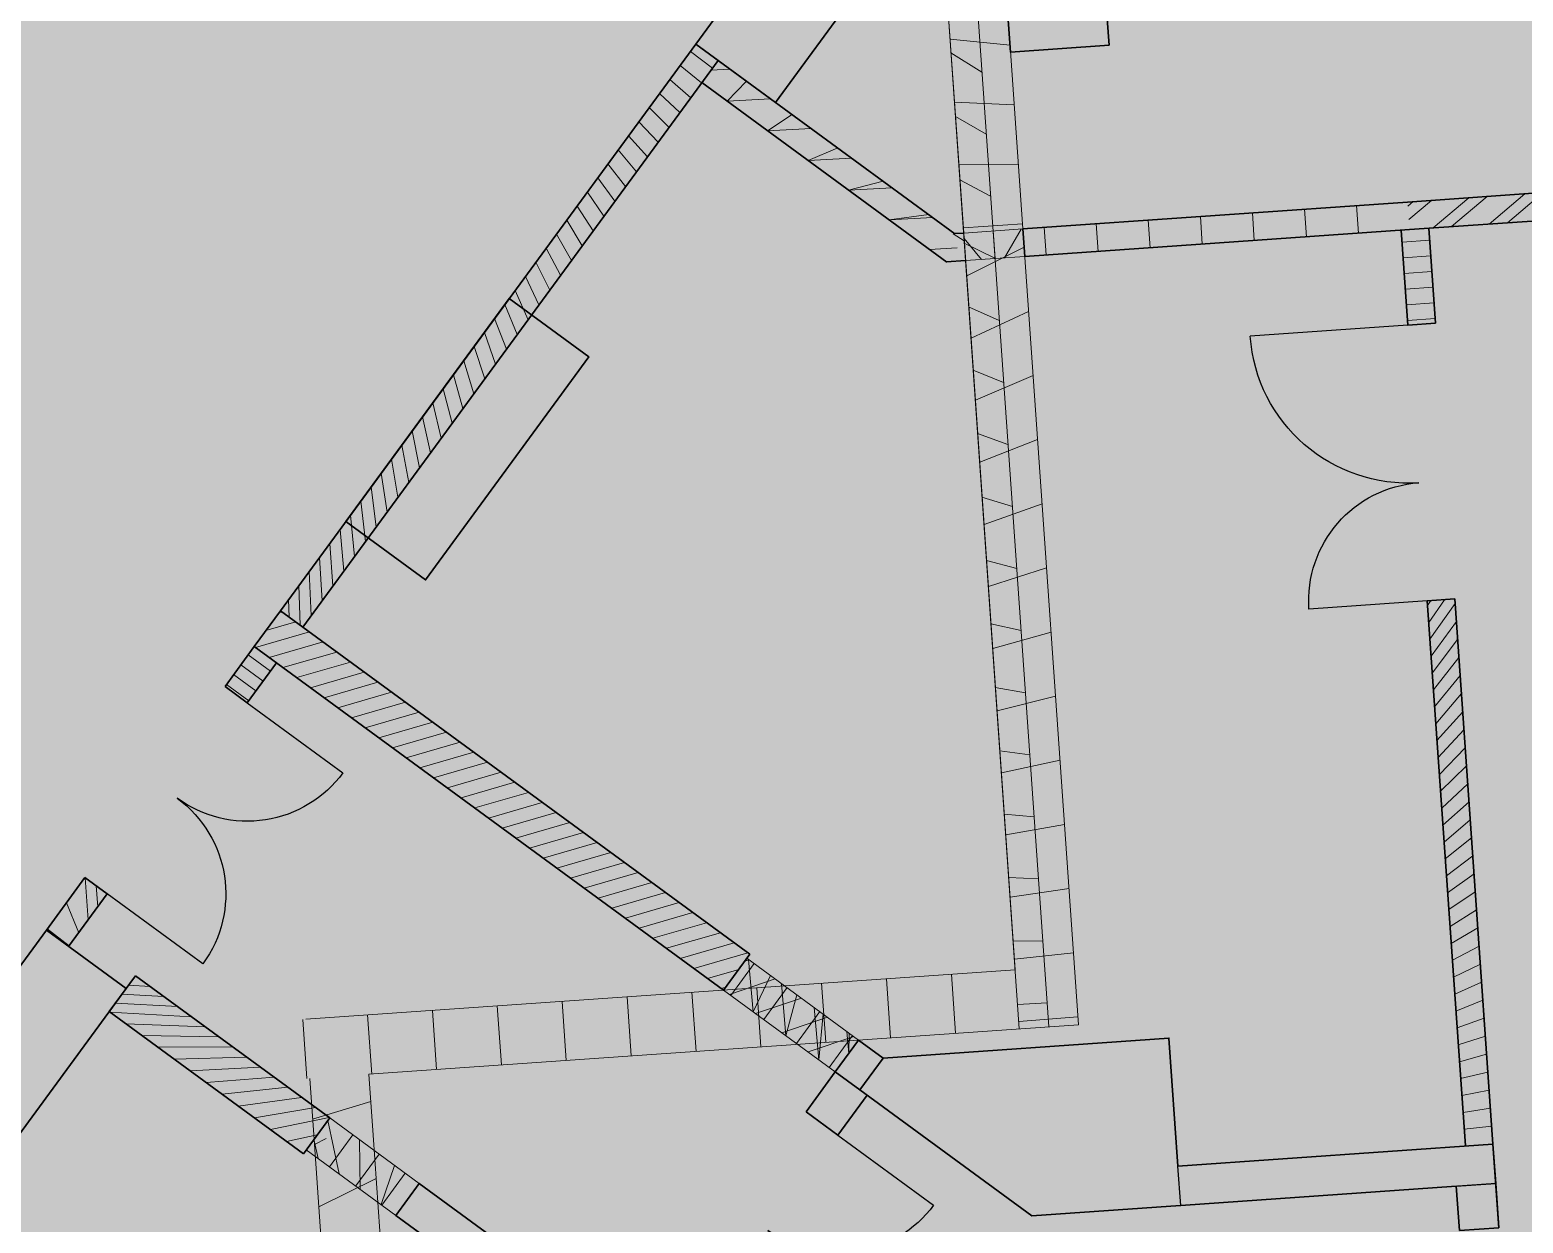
# Model space of a CAD drawing. Header units: millimetres. Extents: x 833941507 to 1669051331, y 817666127 to 1636299673.
# Drawn here: x 834537915 to 834545473, y 818029674 to 818035718 of the extents above; entities that cross this region are included whole.
import ezdxf

# ---------------------------------------------------------------- set-up
doc = ezdxf.new("R2010")
doc.units = ezdxf.units.MM
doc.header["$LTSCALE"] = 3
for name, color, linetype, lineweight in [('Hatch (LTC&CB)', 252, 'Continuous', 35), ('UAJ-22INWA', 6, 'Continuous', 35), ('UAJ-22INWA-a', 1, 'Continuous', 13), ('UAJ-22INWA-h', 251, 'Continuous', 9), ('UAJ-23FLOR-a', 1, 'Continuous', 13), ('UAJ-23FLOR-h', 251, 'Continuous', 9), ('UAJ-28STRU', 6, 'Continuous', 35), ('UAJ-32INFR', 7, 'Continuous', 25)]:
    doc.layers.add(name, color=color, linetype=linetype, lineweight=lineweight)
doc.layers.add('UAJ-22INWA-$', color=32, linetype='Continuous', plot=False)

# ---------------------------------------------------------------- blocks, each defined once
blk = doc.blocks.new('*U366')
at = {"layer": 'UAJ-23FLOR-h'}
h = blk.add_hatch(dxfattribs=at)
h.set_pattern_fill('ANSI31', color=256, scale=100, angle=315)
h.set_pattern_definition([(0, (99.99999705685303, 9688.906244080637), (8.526512829121202e-14, 317.4999999999999), [])])
h.paths.add_polyline_path([(-4.542025351383927e-07, 3310.125293162318), (-4.62386992694519e-07, 7378.780951844998), (299.9999976302645, 7378.780951666184), (299.999998115286, 3310.125293341132)])
for p, q in [((-3.247847020607095e-07, 3638.854353563668), (-6.113986046262963e-07, 7378.780951613393)), ((299.99999770477, 7378.784272206392), (299.9999980978162, 3338.854138968507))]:
    blk.add_line(p, q, dxfattribs=at)
blk = doc.blocks.new('*U367')
at = {"layer": 'UAJ-23FLOR-h'}
h = blk.add_hatch(dxfattribs=at)
h.set_pattern_fill('ANSI31', color=256, scale=100, angle=315)
h.set_pattern_definition([(0, (99.9999958292604, 19986.69800676009), (8.526512829121202e-14, 317.4999999999999), [])])
h.paths.add_polyline_path([(-1.292030390231957e-06, 10338.33363281799), (-8.521517713688809e-07, 10648.36437486878), (299.9999972404996, 10648.36437468996), (299.9999972774582, 10338.3336329968)])
for p, q in [((-1.14301877765816e-06, 10338.33362227829), (-1.001163383300658e-06, 10648.36437463717)), ((299.9999973150054, 10648.3643746693), (299.999997262557, 10338.33363305468))]:
    blk.add_line(p, q, dxfattribs=at)
blk = doc.blocks.new('*U368')
at = {"layer": 'UAJ-23FLOR-h'}
h = blk.add_hatch(dxfattribs=at)
h.set_pattern_fill('ANSI31', color=256, scale=100, angle=315)
h.set_pattern_definition([(0, (99.99999896402167, -6309.583380816622), (8.526512829121202e-14, 317.4999999999999), [])])
h.paths.add_polyline_path([(4.78258755265415e-07, -4511.927005659079), (5.123203550283506e-07, -797.6563742308618), (299.9999986049718, -797.6563744096758), (299.9999990477473, -4511.927005480266)])
for p, q in [((6.272703672076689e-07, -4511.92700560324), (3.701870052228621e-07, -913.0544638873489)), ((299.99999871652, -1211.968089678637), (299.999999059665, -4811.889746337382))]:
    blk.add_line(p, q, dxfattribs=at)
blk = doc.blocks.new('*U375')
at = {"layer": 'UAJ-23FLOR-h'}
h = blk.add_hatch(dxfattribs=at)
h.set_pattern_fill('ANSI31', color=256, scale=100, angle=315)
h.set_pattern_definition([(0, (99.99999658026104, 13686.84722342845), (8.526512829121202e-14, 317.4999999999999), [])])
h.paths.add_polyline_path([(-5.243404928023665e-07, 3898.483141416098), (-8.688410275681235e-07, 10788.36408293903), (299.9999972238104, 10788.36408276021), (299.9999980451481, 3898.483141594912)])
for p, q in [((-3.753288802285693e-07, 3898.4831308764), (-1.017852639499901e-06, 10788.36408270742)), ((299.9999972983162, 10788.36408273955), (299.999998030247, 3898.483141652783))]:
    blk.add_line(p, q, dxfattribs=at)
blk = doc.blocks.new('*U376')
at = {"layer": 'UAJ-23FLOR-h'}
h = blk.add_hatch(dxfattribs=at)
h.set_pattern_fill('ANSI31', color=256, scale=100, angle=315)
h.set_pattern_definition([(0, (99.99999718761279, 8592.013873447366), (8.526512829121202e-14, 317.4999999999999), [])])
h.paths.add_polyline_path([(-4.9339007546223e-07, 3638.854080207224), (-2.92439693794222e-07, 5953.159794166821), (299.9999978002118, 5953.159793988007), (299.9999980760984, 3638.854080386038)])
at = {"layer": 'UAJ-22INWA-h'}
blk.add_lwpolyline([(-4.9339007546223e-07, 3638.854080207224), (299.9999980760984, 3638.85408029067)], dxfattribs=at)
at = {"layer": 'UAJ-23FLOR-h'}
for p, q in [((-3.443784797321298e-07, 3638.854352257865), (-4.414513057259992e-07, 5953.159793935216)), ((299.9999978810164, 5882.708981904771), (299.9999980611973, 3638.854080443908))]:
    blk.add_line(p, q, dxfattribs=at)
blk = doc.blocks.new('*U481')
at = {"layer": 'UAJ-22INWA-h'}
h = blk.add_hatch(dxfattribs=at)
h.set_pattern_fill('ANSI31', color=256, scale=20)
h.set_pattern_definition([(45, (-60.00000001666456, -14860.20553577072), (-44.90128060534576, 44.90128060534577), [])])
h.paths.add_polyline_path([(9.785671011286468e-07, -8708.817903651507), (1.031325552958151e-06, -5151.38763109717), (139.9999991239772, -5151.387631371352), (139.9999995480559, -8708.81790356806)])
at = {"layer": 'UAJ-22INWA'}
for p, q in [((1.127578713075681e-06, -8708.817903675872), (8.8231394102678e-07, -5151.387631335589)), ((139.999999198483, -5151.387631346362), (139.9999995331547, -8708.81790365321))]:
    blk.add_line(p, q, dxfattribs=at)
for points in [[(4.488394949930807e-06, -5151.387631359126), (140.0000030578837, -5151.387631371047)], [(9.785671011286468e-07, -8708.817903651507), (139.9999995480559, -8708.817903663428)]]:
    blk.add_lwpolyline(points, dxfattribs=at)
blk = doc.blocks.new('*U499')
at = {"layer": 'UAJ-22INWA-h'}
h = blk.add_hatch(dxfattribs=at)
h.set_pattern_fill('ANSI31', color=256, scale=20)
h.set_pattern_definition([(45, (-60.00000227190256, 4058.099983021606), (-44.90128060534576, 44.90128060534577), [])])
h.paths.add_polyline_path([(-3.323535509025533e-07, 2287.981777079853), (8.700845910425414e-08, 2770.118206963799), (139.9999981796598, 2770.118206689618), (139.999998237135, 2287.9817771633)])
at = {"layer": 'UAJ-22INWA'}
for p, q in [((-1.833419389711821e-07, 2287.981777318272), (-6.200315282711698e-08, 2770.11820672538)), ((139.9999982541656, 2770.118206741636), (139.9999982222338, 2287.98177722117))]:
    blk.add_line(p, q, dxfattribs=at)
blk.add_lwpolyline([(-3.323535509025533e-07, 2287.981777079853), (139.999998237135, 2287.981777067932)], dxfattribs=at)
blk = doc.blocks.new('*U491')
at = {"layer": 'UAJ-22INWA-h'}
h = blk.add_hatch(dxfattribs=at)
h.set_pattern_fill('ANSI31', color=256, scale=20)
h.set_pattern_definition([(45, (-60.00000272258609, 7838.707474386668), (-44.90128060534576, 44.90128060534577), [])])
h.paths.add_polyline_path([(-4.215063142964937e-07, 3035.849309669401), (-2.745223071087821e-07, 5802.858165739313), (139.9999978181291, 5802.858165465133), (139.9999981479822, 3035.849309752848)])
at = {"layer": 'UAJ-22INWA'}
for p, q in [((-2.724947023651225e-07, 3035.84930990782), (-4.235339190401532e-07, 5802.858165500895)), ((139.9999978926348, 5802.858166078165), (139.999998133081, 3035.849309810718))]:
    blk.add_line(p, q, dxfattribs=at)
blk.add_lwpolyline([(3.182547089863874e-06, 5802.858165477358), (140.0000017520356, 5802.858165465436)], dxfattribs=at)
blk = doc.blocks.new('*U536')
at = {"layer": 'UAJ-22INWA-h'}
h = blk.add_hatch(dxfattribs=at)
h.set_pattern_fill('CAS_ISOLATIE', color=256, scale=150)
h.set_pattern_definition([(59.99999999999999, (191.3087634900066, 0), (-129.9038105676658, 75.00000000000001), []), (120, (191.3087634900066, 0), (-129.9038105676658, -74.99999999999997), [])])
h.paths.add_polyline_path([(0, 0), (701.0807849066443, 0), (701.0807849066443, 200.0059782936383), (0, 200.0059782936383)])
at = {"layer": 'UAJ-22INWA-a'}
blk.add_lwpolyline([(0, 0), (701.0807849066443, 0), (701.0807849066443, 200.0059782936383), (0, 200.0059782936383)], close=True, dxfattribs=at)
blk = doc.blocks.new('*U539')
at = {"layer": 'UAJ-22INWA-h'}
h = blk.add_hatch(dxfattribs=at)
h.set_pattern_fill('CAS_ISOLATIE', color=256, scale=150, angle=40.22019045219705)
h.set_pattern_definition([(100.220190452197, (146.0773510207542, 123.5331959711017), (-147.6199715991282, -26.61473248170221), []), (160.220190452197, (146.0773510207542, 123.5331959711017), (-50.76095135548316, -141.1500117516335), [])])
h.paths.add_polyline_path([(0, 0), (229.0705265971128, 193.7180134742732), (138.6577930646362, 300.6305927947263), (-90.4127335324766, 106.9125793204532)])
at = {"layer": 'UAJ-22INWA-a'}
blk.add_lwpolyline([(0, 0), (229.0705265971128, 193.7180134742732), (138.6577930646362, 300.6305927947263), (-90.4127335324766, 106.9125793204532)], close=True, dxfattribs=at)
blk = doc.blocks.new('*U616')
at = {"layer": 'UAJ-22INWA-h'}
h = blk.add_hatch(dxfattribs=at)
h.set_pattern_fill('ANSI31', color=256, scale=20)
h.set_pattern_definition([(45, (-59.99999926356648, -6177.65179402891), (-44.90128060534576, 44.90128060534577), [])])
h.paths.add_polyline_path([(2.686894617909275e-07, -2753.932327709862), (7.061621829507203e-07, -2423.719465297006), (140.0000005869529, -2423.719465571187), (140.0000006263173, -2753.932327626415)])
at = {"layer": 'UAJ-22INWA'}
for p, q in [((4.177010737222986e-07, -2753.932327471443), (5.571505770510652e-07, -2423.719566730827)), ((140.0000006614587, -2423.719465579392), (140.0000006114162, -2753.932327630806))]:
    blk.add_line(p, q, dxfattribs=at)
blk.add_lwpolyline([(2.686894617909275e-07, -2753.932327709862), (140.0000006263173, -2753.932327721783)], dxfattribs=at)
blk = doc.blocks.new('*U617')
at = {"layer": 'UAJ-22INWA-h'}
h = blk.add_hatch(dxfattribs=at)
h.set_pattern_fill('ANSI31', color=256, scale=20)
h.set_pattern_definition([(45, (24.9999989823944, -6463.705122550969), (-44.90128060534576, 44.90128060534577), [])])
h.paths.add_polyline_path([(4.415481100750185e-07, -4203.975550450923), (5.674037595326809e-07, -1259.729571128667), (224.9999986600551, -1259.729571352184), (224.9999990110366, -4203.975550316812)])
at = {"layer": 'UAJ-22INWA'}
for p, q in [((5.905597220063896e-07, -4203.975550212504), (4.183921536330257e-07, -1259.729672562489)), ((224.9999987345609, -1259.72957136039), (224.9999989961355, -4203.975550321203))]:
    blk.add_line(p, q, dxfattribs=at)
for points in [[(4.024473156505337e-06, -1259.729571390624), (225.0000025939617, -1259.729571351881)], [(4.415481100750185e-07, -4203.975550450923), (224.9999990110366, -4203.975550412179)]]:
    blk.add_lwpolyline(points, dxfattribs=at)
blk = doc.blocks.new('*U611')
at = {"layer": 'UAJ-22INWA-h'}
h = blk.add_hatch(dxfattribs=at)
h.set_pattern_fill('ANSI31', color=256, scale=20)
h.set_pattern_definition([(45, (24.99999875285167, -4538.161377898065), (-44.90128060534576, 44.90128060534577), [])])
h.paths.add_polyline_path([(2.239263494629995e-07, -2378.432190775294), (5.554827851028676e-07, -1159.729186151392), (224.9999986481342, -1159.729186374909), (224.9999987934149, -2378.432190641183)])
at = {"layer": 'UAJ-22INWA'}
for p, q in [((3.729379613943706e-07, -2378.432190536876), (4.064711792032125e-07, -1159.729287585213)), ((224.9999987226399, -1159.729186383114), (224.9999987785137, -2378.432190645574))]:
    blk.add_line(p, q, dxfattribs=at)
for points in [[(4.012552182075524e-06, -1159.729186413348), (225.0000025820407, -1159.729186374605)], [(2.239263494629995e-07, -2378.432190775294), (224.9999987934149, -2378.432190736551)]]:
    blk.add_lwpolyline(points, dxfattribs=at)
blk = doc.blocks.new('*U620')
at = {"layer": 'UAJ-22INWA-h'}
h = blk.add_hatch(dxfattribs=at)
h.set_pattern_fill('ANSI32', color=256, scale=20)
h.set_pattern_definition([(45, (-60.00000200190789, 1793.220482963721), (-134.7038418160373, 134.7038418160373), []), (45, (29.80259799809212, 1793.220482963721), (-134.7038418160373, 134.7038418160373), [])])
h.paths.add_polyline_path([(-1.126414304053469e-07, 444.9027598862092), (1.372910105601477e-07, 2348.317724099558), (139.9999982299424, 2348.317723825377), (139.9999984568471, 444.9027599696557)])
at = {"layer": 'UAJ-22INWA'}
for p, q in [((3.637018196579003e-08, 444.9027527465818), (-1.172060137122345e-08, 2348.317723861139)), ((139.9999983169651, 2208.317725556985), (139.9999984419459, 444.9027600275255))]:
    blk.add_line(p, q, dxfattribs=at)
blk.add_lwpolyline([(3.594360407532804e-06, 2348.317723906394), (140.0000021638489, 2348.317723894473)], dxfattribs=at)
blk = doc.blocks.new('*U627')
at = {"layer": 'UAJ-22INWA-h'}
h = blk.add_hatch(dxfattribs=at)
h.set_pattern_fill('ANSI32', color=256, scale=20)
h.set_pattern_definition([(45, (-60.00000170035162, -736.4170151855596), (-134.7038418160373, 134.7038418160373), []), (45, (29.80259829964839, -736.4170151855596), (-134.7038418160373, 134.7038418160373), [])])
h.paths.add_polyline_path([(4.102435013919603e-08, -844.1391900236683), (2.851814997484325e-07, 1107.722175860155), (139.9999983778329, 1107.722175585974), (139.9999986105129, -844.1391899402217)])
at = {"layer": 'UAJ-22INWA'}
for p, q in [((1.900361137964325e-07, -844.1417353228652), (1.361698865863128e-07, 1107.722196270271)), ((139.9999984523386, 1107.722175577768), (139.999998595612, -844.1418363776107))]:
    blk.add_line(p, q, dxfattribs=at)
blk.add_lwpolyline([(4.102435013919603e-08, -844.1391900236683), (139.9999986105129, -844.1391900355895)], dxfattribs=at)
blk = doc.blocks.new('*U637')
at = {"layer": 'UAJ-22INWA-h'}
h = blk.add_hatch(dxfattribs=at)
h.set_pattern_fill('ANSI32', color=256, scale=20)
h.set_pattern_definition([(45, (-60.00000160840082, -1507.756564391299), (-134.7038418160373, 134.7038418160373), []), (45, (29.80259839159919, -1507.756564391299), (-134.7038418160373, 134.7038418160373), [])])
h.paths.add_polyline_path([(6.22902120994695e-08, -1022.530294213662), (3.558664332103945e-07, 514.7737308444098), (139.9999984485178, 514.7737305702285), (139.9999986317787, -1022.530294130216)])
at = {"layer": 'UAJ-22INWA'}
for p, q in [((2.113018240308406e-07, -1022.530293975244), (2.068548213816532e-07, 514.773728884148)), ((139.9999985276563, 462.9578722184497), (139.9999986168776, -1022.530293886028))]:
    blk.add_line(p, q, dxfattribs=at)
blk = doc.blocks.new('*U646')
at = {"layer": 'UAJ-22INWA-h'}
h = blk.add_hatch(dxfattribs=at)
h.set_pattern_fill('ANSI32', color=256, scale=20)
h.set_pattern_definition([(45, (-60.00000149380978, -2469.015766711767), (-134.7038418160373, 134.7038418160373), []), (45, (29.80259850619024, -2469.015766711767), (-134.7038418160373, 134.7038418160373), [])])
h.paths.add_polyline_path([(3.364408485140302e-08, -782.2291526049133), (4.991036064438958e-07, -686.7866130848079), (139.999998591755, -686.7866133589891), (139.9999986031326, -782.2291525214667)])
at = {"layer": 'UAJ-22INWA'}
for p, q in [((1.827258758218059e-07, -783.4065612632838), (3.500919932817761e-07, -686.7865926746917)), ((139.9999986662608, -686.7866133671946), (139.9999985837383, -731.9743850337546))]:
    blk.add_line(p, q, dxfattribs=at)
blk = doc.blocks.new('*U697')
at = {"layer": 'UAJ-23FLOR-h'}
h = blk.add_hatch(dxfattribs=at)
h.set_pattern_fill('ANSI31', color=256, scale=100, angle=315)
h.set_pattern_definition([(0, (-50.00000616055007, 35514.59161600265), (8.526512829121202e-14, 317.4999999999999), [])])
h.paths.add_polyline_path([(-1.887817205670217e-06, 15336.15401343189), (-2.107434625031601e-06, 21178.43760359363), (149.9999958464759, 21178.43760331863), (149.9999965429306, 15336.15401351452)])
at = {"layer": 'UAJ-22INWA-h'}
blk.add_lwpolyline([(-1.887817205670217e-06, 15336.15401343189), (149.9999965429306, 15336.15401341915)], dxfattribs=at)
at = {"layer": 'UAJ-23FLOR-h'}
for p, q in [((-1.735527714731916e-06, 15281.16032953607), (-2.256446236962972e-06, 21178.43760335521)), ((149.9999959209816, 21178.43782008601), (149.9999965378503, 15226.30987794454))]:
    blk.add_line(p, q, dxfattribs=at)
blk = doc.blocks.new('D1400')
at = {"layer": 'UAJ-32INFR'}
for p, q in [((0, 0), (-1.192092895507812e-07, 800.0000001192093)), ((1400, -1.192092895507812e-07), (1400.000000238419, 600))]:
    blk.add_line(p, q, dxfattribs=at)
for centre, radius, start, end in [((0, 0), 799.9999999865566, 0, 90), ((1400, -1.192092895507812e-07), 600.0000000348288, 90, 180)]:
    blk.add_arc(centre, radius, start, end, dxfattribs=at)
blk = doc.blocks.new('D1200')
at = {"layer": 'UAJ-32INFR'}
for p, q in [((-1.192092895507812e-07, 600.0000002384186), (0, 1.192092895507812e-07)), ((1199.999999761581, 0), (1199.999999880791, 600))]:
    blk.add_line(p, q, dxfattribs=at)
for centre, radius, start, end in [((0, 0), 600, 0, 90), ((1199.999999880791, -2.384185791015625e-07), 599.9999999999999, 89.99999316981084, 180)]:
    blk.add_arc(centre, radius, start, end, dxfattribs=at)
blk = doc.blocks.new('*U900')
at = {"layer": 'UAJ-22INWA-h'}
h = blk.add_hatch(dxfattribs=at)
h.set_pattern_fill('ANSI31', color=256, scale=20)
h.set_pattern_definition([(45, (-59.99999890829221, -9157.907878783459), (-44.90128060534576, 44.90128060534577), [])])
h.paths.add_polyline_path([(4.415481100750185e-07, -4203.975550450923), (8.885778015610413e-07, -3953.932327310492), (140.0000007693685, -3953.932327584673), (140.000000799176, -4203.975550367476)])
at = {"layer": 'UAJ-22INWA'}
for p, q in [((5.905597220063896e-07, -4203.975550212504), (7.395661956613862e-07, -3953.932428744313)), ((140.0000008438743, -3953.932327592879), (140.0000007842748, -4203.975550371867))]:
    blk.add_line(p, q, dxfattribs=at)
blk.add_lwpolyline([(4.345647198533698e-06, -3953.932327572448), (140.0000047032751, -3953.932327584369)], dxfattribs=at)
blk = doc.blocks.new('GBP-LTC-LB01')
at = {"layer": 'UAJ-23FLOR-h'}
h = blk.add_hatch(dxfattribs=at)
h.set_pattern_fill('EARTH,_O', color=256, scale=180, angle=45.00000010501341)
h.set_pattern_definition([(48.99890852053534, (834576001.761157, 818046085.3420337), (-112.7268618952272, 1612.510668059984), [1143, -1143]), (48.99890852053534, (834575678.2791204, 818046366.5514973), (-112.7268618952272, 1612.510668059984), [1143, -1143]), (48.99890852053534, (834575354.7970834, 818046647.760961), (-112.7268618952272, 1612.510668059984), [1143, -1143]), (138.9989085205353, (834575340.7062259, 818046849.3247945), (-1612.510668059984, -112.7268618952272), [1143, -1143]), (138.9989085205353, (834575621.9156895, 818047172.8068315), (-1612.510668059984, -112.7268618952272), [1143, -1143]), (138.9989085205353, (834575903.1251531, 818047496.2888683), (-1612.510668059984, -112.7268618952272), [1143, -1143])])
h.paths.add_polyline_path([(834572173.0526648, 818200349.1682475), (834310583.7401848, 818182062.0839702), (834331502.2393942, 817882831.6918911), (834364939.6873164, 817885169.2259957), (834473095.7001734, 818011283.5998719), (834480533.7001572, 818020120.3998857), (834485095.050147, 818025709.5498941), (834491375.7001324, 818033618.9999057), (834497063.4001188, 818041012.999916), (834493145.8001142, 818043678.6999089), (834512788.5000582, 818074029.2499447), (834518712.4500408, 818083675.2499557), (834526231.3000174, 818096325.0999695), (834534646.0499907, 818111073.0499848), (834545955.9999523, 818131981.3000056), (834557204.5999117, 818154198.8000262), (834564039.9998856, 818168496.8000388), (834570941.1648417, 818183576.4266495), (834578367.7999997, 818200696.3)])
h.paths.add_polyline_path([(834382131.3063979, 817956469.9755309), (834418268.7298656, 817958996.0684958), (834422062.4129677, 817963855.9029621), (834428403.0430198, 817964299.3786768), (834467239.2037573, 818010695.5815835), (834466445.2064853, 818021738.794587), (834476097.7213831, 818035709.0329579), (834485267.1005058, 818048983.1978921), (834487014.8928652, 818051460.4309663), (834497268.3342452, 818067303.4232484), (834492893.3757939, 818129890.0851053), (834448056.5937514, 818126755.6608665), (834416896.5816393, 818105052.1136897), (834382061.3702741, 818080788.9948437), (834386167.4497714, 818022059.1642565), (834377588.3843737, 818021459.4669156)], flags=16)
edge = h.paths.add_edge_path(flags=16)
edge.add_line((834540292.2872467, 818142076.0699883), (834533466.3205868, 818141614.1342163))
edge.add_line((834533466.3205867, 818141614.1342163), (834523258.01233, 818143862.7104174))
edge.add_line((834523258.01233, 818143862.7104174), (834525896.867722, 818155838.9349334))
edge.add_arc((834558382.4304729, 818267025.4493066), 115835.0239163238, 237.2183980957774, 253.7131265722631, ccw=False)
edge.add_line((834495664.9154892, 818169638.2526121), (834498267.5884769, 818132356.9750829))
edge.add_line((834498267.5884771, 818132356.9750829), (834496346.4194225, 818130135.0090942))
edge.add_line((834496346.4194226, 818130135.0090942), (834492879.879452, 818129892.6713651))
edge.add_line((834492879.8794518, 818129892.6713651), (834494229.5832878, 818110587.6218635))
edge.add_line((834494229.5832882, 818110587.6218635), (834496326.133695, 818110708.3844534))
edge.add_line((834496326.1336946, 818110708.3844534), (834498420.2073777, 818080753.5549031))
edge.add_line((834498420.2073779, 818080753.5549031), (834498046.1188868, 818080727.4032354))
edge.add_line((834498046.118887, 818080727.4032354), (834498254.5151165, 818077746.3837949))
edge.add_line((834498254.5151162, 818077746.3837949), (834503061.0860548, 818078082.4001414))
edge.add_line((834503061.0860548, 818078082.4001414), (834504979.5219883, 818081212.101532))
edge.add_line((834504979.5219884, 818081212.101532), (834509429.0185915, 818088470.9260026))
edge.add_line((834509429.0185914, 818088470.9260026), (834515217.1570119, 818097913.5886871))
edge.add_line((834515217.157012, 818097913.5886871), (834526067.4346461, 818116415.5426326))
edge.add_line((834526067.4346461, 818116415.5426326), (834532489.1994565, 818127888.6839589))
edge.add_line((834532489.1994562, 818127888.6839589), (834534830.89787, 818132146.3035389))
edge.add_line((834534830.8978701, 818132146.3035389), (834540292.2872465, 818142076.0699883))
h = blk.add_hatch(dxfattribs=at)
h.set_pattern_fill('EARTH,_O', color=256, scale=180, angle=45.00000010501341)
h.set_pattern_definition([(45.00000010501341, (-1082349.699177861, 54794.90315568447), (-2.96267069188616e-06, 1616.446101792448), [1143, -1143]), (45.00000010501341, (-1082652.782822503, 55097.98679921505), (-2.96267069188616e-06, 1616.446101792448), [1143, -1143]), (45.00000010501341, (-1082955.866467144, 55401.07044274564), (-2.96267069188616e-06, 1616.446101792448), [1143, -1143]), (135.0000001050134, (-1082955.866467515, 55603.12620546969), (-1616.446101792448, -2.96267069188616e-06), [1143, -1143]), (135.0000001050134, (-1082652.782823984, 55906.20985011128), (-1616.446101792448, -2.96267069188616e-06), [1143, -1143]), (135.0000001050134, (-1082349.699180454, 56209.29349475286), (-1616.446101792448, -2.96267069188616e-06), [1143, -1143])])
h.paths.add_polyline_path([(834669469.2548146, 818015499.1701102), (834651080.8176275, 818014213.7929552), (834651091.333055, 818014066.030459), (834669479.7621983, 818015351.5226754)], flags=16)
edge = h.paths.add_edge_path()
edge.add_arc((834611763.613195, 818123015.0723449), 22001.28373588376, 94.00071865262937, 118.6886834190998)
edge.add_line((834601201.8916234, 818142315.5004095), (834593918.3367147, 818141228.3801512))
edge.add_arc((834611768.400262, 818123014.0298539), 25502.69251264854, 93.99715914630349, 134.4212748451599, ccw=False)
edge.add_line((834609990.6837641, 818148454.6872638), (834618164.3568528, 818149025.8389109))
edge.add_line((834618164.3568528, 818149025.8389109), (834618408.292444, 818145534.9100552))
edge.add_line((834618408.292444, 818145534.9100552), (834616365.4114578, 818145392.1596863))
edge.add_line((834616365.4114578, 818145392.1596863), (834616609.385029, 818141900.6873076))
edge.add_line((834616609.385029, 818141900.6873076), (834611621.5474902, 818141552.1522465))
edge.add_line((834611621.5474902, 818141552.1522465), (834611377.6128702, 818145043.0672039))
edge.add_line((834611377.6128702, 818145043.0672039), (834610228.6059371, 818144962.7428077))
h.paths.add_polyline_path([(834673232.9366938, 818197365.8783082), (834607546.4897544, 818192773.8917836), (834599172.4998745, 818174435.3001034), (834588349.0999149, 818152374.5000834), (834578621.5499489, 818133890.6500655), (834568418.2999822, 818115665.3000468), (834556456.700019, 818095618.300025), (834546606.4000474, 818080041.600007), (834532219.3000866, 818058623.7499806), (834523692.1501086, 818046595.7499651), (834515683.5001286, 818035708.4999502), (834508244.2001468, 818025929.8999366), (834500656.3001646, 818016266.0999228), (834489786.8001888, 818002934.0999027), (834483448.3002025, 817995421.2998908), (834478637.6002128, 817989841.6998823), (834458453.7502539, 817967379.2998452), (834441506.4997879, 817949096.357832), (834383075.7479855, 817886437.0757562), (834482026.687943, 817893354.5055006), (834551919.0356153, 817920008.6018127), (834634905.1297382, 817930637.1330649), (834634022.9972101, 817939309.3515325), (834633770.0685325, 817941795.8857912), (834633577.6912351, 817943687.0236263), (834508697.0405153, 817930983.6118022), (834507053.464672, 817930191.4384525), (834506409.4608335, 817939426.9553951), (834507656.9383341, 817945566.7269546), (834503417.0808368, 818006767.0327235), (834503064.3680854, 818011762.6720035), (834514052.9096247, 818025791.9353799), (834520784.6504849, 818034889.3491884), (834526318.8615147, 818042436.9444461), (834532381.6860782, 818050705.6283545), (834536345.7196504, 818056472.6778568), (834542258.4127678, 818065225.6191521), (834550405.86193, 818077286.9078631), (834561578.9964366, 818095001.9633045), (834574522.6610527, 818117080.0346472), (834587768.8781933, 818140310.2095475), (834609774.1305691, 818143594.9757913), (834610001.9653326, 818140335.8947712), (834634252.5395212, 818142031.4686226), (834636806.8958616, 818105492.469254), (834642791.4816118, 818105913.7478601), (834646278.5594581, 818056032.5832597), (834640293.170484, 818055614.1586573), (834643382.3380679, 818011424.9081372), (834641138.4146172, 818011267.9554363), (834645775.7848747, 817944927.8676329), (834639048.3570181, 817944243.5239328), (834640362.1165634, 817931328.1108725), (834651070.3910474, 817932706.91456), (834650587.6677916, 817936476.1291044), (834685105.7378002, 817940896.8578628), (834685588.4610578, 817937127.6433052), (834691373.7890701, 817937868.5701854)])
at = {"rotation": 323.778718065122}
for name, p in [('*U539', (834542651.1767159, 818034549.1267301, 2.793967666128716e-06)), ('*U536', (834541425.762116, 818030854.7640904)), ('*U536', (834541425.7621161, 818030854.7640905))]:
    blk.add_blockref(name, p, dxfattribs=at)
at = {"layer": 'UAJ-22INWA'}
for name, p, rotation in [('*U376', (834542895.1793809, 818031058.8081814, 2.793967666128716e-06), 3.998949843034938), ('*U366', (834543155.9924212, 818027327.9866147), 3.998949843034938), ('*U499', (834545049.0586548, 818031939.8955402, -6.03166200319194e-09), 3.998908196437643), ('*U491', (834545391.8096743, 818027036.9850113, 5.501227595683389e-07), 3.998908196437643), ('*U367', (834540074.5872073, 818019785.2234098, 2.413659662008286), 3.998949843034938), ('*U375', (834540105.9715166, 818019336.2886325, 2.413659772287617), 3.998949843034938)]:
    blk.add_blockref(name, p, dxfattribs=dict(at, rotation=rotation))
for name, p, xscale, rotation in [('*U481', (834544442.5183568, 818039719.1115441), -1, 323.778717915986), ('*U637', (834542140.7146411, 818034846.1225171, -7.016364244280423e-06), -0.9999999999999991, 233.7787181001575), ('*U620', (834544453.7348061, 818034675.1566879, -2.793967668779374e-06), -1, 273.9989085941808), ('*U627', (834543792.5291047, 818034628.9333363, 2.79396766791895e-06), -1, 273.9989085941808), ('*U646', (834543336.2900591, 818034597.038728, 2.79396766791895e-06), -1, 273.9989085941808), ('*U646', (834543336.2900594, 818034597.0387281), -0.9999999999999991, 273.9989085941806), ('*U617', (834542442.0529273, 818030110.4038101), -0.9999999999999997, 233.7792168604925), ('*U900', (834536566.3901801, 818029202.9854192), -1, 143.7792168604925), ('*U616', (834536566.3901801, 818029202.9854193), -0.9999999999999997, 143.7792168604925), ('*U368', (834538401.3205156, 818030643.3337921), -0.9999999999999967, 93.99890852661406), ('*U611', (834540235.211586, 818029340.7011253), -0.9999999999999997, 233.7792168604925)]:
    blk.add_blockref(name, p, dxfattribs=dict(at, xscale=xscale, rotation=rotation))
at = {"layer": 'UAJ-23FLOR-a', "lineweight": 20, "rotation": 183.9986515811553}
blk.add_blockref('*U697', (834541594.7907114, 818051795.1712936), dxfattribs=at)
at = {"layer": 'UAJ-32INFR', "xscale": -1}
for name, p, rotation in [('D1400', (834544889.5006065, 818034222.3069496, -6.03166200319194e-09), 93.99855001618432), ('D1200', (834538306.6097324, 818031341.9974821), 233.7780961774113), ('D1200', (834541295.8645372, 818029152.528123), 233.7780961774113)]:
    blk.add_blockref(name, p, dxfattribs=dict(at, rotation=rotation))
blk = doc.blocks.new('*U1145')
at = {"layer": 'UAJ-22INWA'}
for p, q in [((6.951327975386335e-07, -5081.198574236996), (6.83418733167439e-07, -3482.934096112965)), ((200.0000008056084, -3682.934095444175), (200.0000008888479, -5081.198574355766))]:
    blk.add_line(p, q, dxfattribs=at)
at = {"layer": 'UAJ-22INWA-$'}
blk.add_lwpolyline([(5.461211856072623e-07, -5081.198574475415), (8.324303450990556e-07, -3482.934095878663), (200.0000007132211, -3482.934096117081), (200.0000009037491, -5081.198574356205)], close=True, dxfattribs=at)
blk = doc.blocks.new('*U1146')
at = {"layer": 'UAJ-22INWA'}
for p, q in [((200.0000007114662, -2793.212397113727), (200.0000006667616, -3218.203321268693)), ((4.73046469561587e-07, -3218.203321499755), (6.250394051292573e-07, -2993.212397655167))]:
    blk.add_line(p, q, dxfattribs=at)
blk.add_lwpolyline([(3.240348576127872e-07, -3218.203321445772), (200.0000006816627, -3218.20332142193)], dxfattribs=at)
at = {"layer": 'UAJ-22INWA-$'}
blk.add_lwpolyline([(3.240348576127872e-07, -3218.203321445772), (7.740510170606285e-07, -2993.212397416748), (200.0000006548418, -2993.212397655167), (200.0000006816627, -3218.203321326562)], close=True, dxfattribs=at)
blk = doc.blocks.new('*U1040')
at = {"layer": 'UAJ-22INWA'}
for p, q in [((5.230724866507331e-07, -3637.852185713029), (6.83418733167439e-07, -3482.934096112965)), ((200.0000007877269, -3482.934096097708), (200.0000007167876, -3637.852185831799))]:
    blk.add_line(p, q, dxfattribs=at)
blk.add_lwpolyline([(3.740608747193619e-07, -3637.852185951447), (200.0000007316887, -3637.852185927606)], dxfattribs=at)
at = {"layer": 'UAJ-22INWA-$'}
blk.add_lwpolyline([(3.740608747193619e-07, -3637.852185951447), (8.324303450990556e-07, -3482.934095878663), (200.0000007132211, -3482.934096117081), (200.0000007316887, -3637.852185832238)], close=True, dxfattribs=at)
blk = doc.blocks.new('*U1160')
at = {"layer": 'UAJ-28STRU'}
for p, q in [((-350.0000477089137, 250.0000000000001), (150.0000000000001, 249.9999999999995)), ((-350.0000476802423, -250.0000000000002), (-350.0000476802422, 250)), ((150.0000000000001, 249.9999999999999), (150.0000000000001, -250.0000000000003)), ((150.0000000037315, -250.0000000000002), (-350.0000477172271, -250.0000000000001))]:
    blk.add_line(p, q, dxfattribs=at)
blk = doc.blocks.new('*U973')
at = {"layer": 'UAJ-22INWA'}
for p, q in [((7.81635094438924e-07, -5806.832423416553), (6.661697682004611e-07, -3338.239116716978)), ((200.0000007787743, -3431.031992828274), (200.0000009753502, -5806.832423143498))]:
    blk.add_line(p, q, dxfattribs=at)
blk.add_lwpolyline([(6.326234824882704e-07, -5806.832423331468), (200.0000009902514, -5806.832423307626)], dxfattribs=at)
at = {"layer": 'UAJ-22INWA-$'}
blk.add_lwpolyline([(6.326234824882704e-07, -5806.832423331468), (8.15181380176e-07, -3338.239117219569), (200.0000006959722, -3338.239117457988), (200.0000009902514, -5806.832423212259)], close=True, dxfattribs=at)
blk = doc.blocks.new('*U991')
at = {"layer": 'UAJ-22INWA-h'}
h = blk.add_hatch(dxfattribs=at)
h.set_pattern_fill('CAS_ISOLATIE', color=256, scale=150)
h.set_pattern_definition([(59.99999999999999, (212.0149001991529, 0), (-129.9038105676658, 75.00000000000001), []), (120, (212.0149001991529, 0), (-129.9038105676658, -74.99999999999997), [])])
h.paths.add_polyline_path([(0, 0), (562.0331361402395, 0), (562.0331361402395, 200.0000319432085), (0, 200.0000319432085)])
at = {"layer": 'UAJ-22INWA-a'}
blk.add_lwpolyline([(0, 0), (562.0331361402395, 0), (562.0331361402395, 200.0000319432085), (0, 200.0000319432085)], close=True, dxfattribs=at)
blk = doc.blocks.new('GBP-STR-B01-L2')
at = {"layer": 'UAJ-22INWA'}
for p, q in [((834541991.3518766, 818030440.4906422), (834541843.6138172, 818030238.7912569)), ((834542152.6995407, 818030322.3088701), (834542004.9614813, 818030120.6094848)), ((834542004.976396, 818030120.5985605), (834541843.6138171, 818030238.7912568))]:
    blk.add_line(p, q, dxfattribs=at)
blk.add_lwpolyline([(834543739.2932552, 818029764.231818), (834542986.4392637, 818029711.6015645), (834542116.3075553, 818030348.9415846), (834542234.5080649, 818030510.2919188), (834543680.1106647, 818030611.3506119), (834543725.3830819, 818029963.7475029)], dxfattribs=at)
at = {"rotation": 323.778718065122}
blk.add_blockref('*U536', (834541425.7615907, 818030854.7633733), dxfattribs=at)
at = {"layer": 'UAJ-22INWA'}
for name, p, rotation in [('*U1040', (834545044.1547936, 818028451.9636704), 233.7737463450835), ('*U991', (834539314.3666184, 818030046.1376209, 4.923690533949331), 323.7781145817671), ('*U1145', (834548794.2108632, 818030318.097439), 273.9989085334209), ('*U1146', (834544925.4517525, 818032847.6709145), 3.998908525846277)]:
    blk.add_blockref(name, p, dxfattribs=dict(at, rotation=rotation))
at = {"layer": 'UAJ-22INWA', "extrusion": (0.0009534868391552931, -0.0002754170426436587, 0.9999995075040288), "rotation": 233.7781130497708}
blk.add_blockref('*U973', (834544191.1740037, 818026632.1654687, 570425.7923338807), dxfattribs=at)
at = {"layer": 'UAJ-28STRU', "rotation": 183.9989085207565}
blk.add_blockref('*U1160', (834543010.3340611, 818035864.8262061), dxfattribs=at)
blk = doc.blocks.new('GBP-STR-B01-L1')
at = {"layer": 'UAJ-28STRU'}
for points in [[(834541285.5920466, 818035646.0032959), (834542112.8595552, 818036775.4405307), (834542516.2299999, 818036479.9878434), (834541688.9624871, 818035350.5506135), (834541285.5920461, 818035646.0032952)], [(834539514.1233147, 818033227.4836669), (834540341.3908234, 818034356.9209017), (834540744.761268, 818034061.4682144), (834539917.4937552, 818032932.0309845), (834539514.1233143, 818033227.4836662)]]:
    blk.add_lwpolyline(points, dxfattribs=at)
blk.add_lwpolyline([(834537171.2787338, 818030028.8860842), (834537998.5462477, 818031158.3233162), (834538401.9166875, 818030862.8706323), (834537574.6491665, 818029733.4334027)], close=True, dxfattribs=at)

msp = doc.modelspace()

# ---------------------------------------------------------------- hatches: boundary and pattern name
at = {"layer": 'Hatch (LTC&CB)'}
h = msp.add_hatch(dxfattribs=at)
h.set_pattern_fill('ANSI38', color=256, scale=100)
h.set_pattern_definition([(318.9998376927443, (834479093.7342951, 818230174.1493032), (208.2994204990571, 239.6197016519238), []), (48.99983769274426, (834479093.7342951, 818230174.1493032), (176.9791393461904, 687.5388238029047), [793.75, -476.25])])
edge = h.paths.add_edge_path()
edge.add_line((834601196.1932279, 818142314.5248821), (834603754.2640262, 818142696.3710381))
edge.add_line((834603754.2640262, 818142696.3710381), (834603901.899728, 818141707.3292294))
edge.add_line((834603901.899728, 818141707.3292294), (834603810.4683098, 818141693.6886882))
edge.add_arc((834611763.2944388, 818123016.3620529), 20299.99935169609, 113.0643579575305, 141.3575808429331)
edge.add_line((834595907.8101043, 818135692.8596053), (834595395.44903, 818135656.8608108))
edge.add_line((834595395.44903, 818135656.8608108), (834583111.7173193, 818114341.0318873))
edge.add_line((834583111.7173193, 818114341.0318873), (834578121.5842528, 818106513.8910732))
edge.add_line((834578121.5842528, 818106513.8910732), (834575731.6542978, 818102809.499759))
edge.add_line((834575731.6542978, 818102809.499759), (834574387.4489166, 818100725.9814435))
edge.add_line((834574387.4489166, 818100725.9814435), (834573113.9765022, 818098752.0992287))
edge.add_line((834573113.9765022, 818098752.0992287), (834573145.2547638, 818098730.6477773))
edge.add_line((834573145.2547638, 818098730.6477773), (834569989.114683, 818093770.2015171))
edge.add_line((834569989.114683, 818093770.2015171), (834566534.9997851, 818088385.676982))
edge.add_line((834566534.9997851, 818088385.676982), (834566514.0877519, 818088398.2967066))
edge.add_line((834566514.0877519, 818088398.2967066), (834558743.6087797, 818076256.6317656))
edge.add_line((834558743.6087797, 818076256.6317656), (834557653.4005865, 818074495.7072132))
edge.add_line((834557653.4005865, 818074495.7072132), (834553498.9169745, 818068288.5571573))
edge.add_line((834553498.9169745, 818068288.5571573), (834548580.861871, 818060932.1282293))
edge.add_line((834548580.861871, 818060932.1282293), (834544328.2635252, 818054726.3367485))
edge.add_line((834544328.2635252, 818054726.3367485), (834544332.1488035, 818054704.6644962))
edge.add_line((834544332.1488035, 818054704.6644962), (834540324.5978602, 818048716.6949816))
edge.add_line((834540324.5978602, 818048716.6949816), (834541041.3244038, 818048232.540333))
edge.add_line((834541041.3244038, 818048232.540333), (834540089.7288045, 818046823.8296406))
edge.add_line((834540089.7288045, 818046823.8296406), (834539737.5511322, 818047061.7285419))
edge.add_line((834539737.5511322, 818047061.7285419), (834533115.7546033, 818038377.7374016))
edge.add_line((834533115.7546033, 818038377.7374016), (834515220.9619001, 818015146.6305978))
edge.add_arc((834538026.0069846, 818000636.2612507), 27029.99999804167, 147.5322628657497, 176.1870880981713)
edge.add_line((834511055.837681, 818002433.7226919), (834511444.9861017, 817996891.2334589))
edge.add_line((834511444.9861017, 817996891.2334589), (834511474.1084727, 817996474.6528435))
edge.add_line((834511474.1084727, 817996474.6528435), (834508641.2167096, 817996276.6106825))
edge.add_line((834508641.2167096, 817996276.6106825), (834508910.6816144, 817992422.053122))
edge.add_line((834508910.6816144, 817992422.053122), (834511353.3752296, 817992955.9577066))
edge.add_line((834511353.3752296, 817992955.9577066), (834513357.6638721, 817964213.0085849))
edge.add_line((834513357.6638721, 817964213.0085849), (834513308.9477361, 817964209.6026397))
edge.add_line((834513308.9477361, 817964209.6026397), (834513879.4049544, 817955918.7523347))
edge.add_line((834513879.4049544, 817955918.7523347), (834514876.6139696, 817955988.4575205))
edge.add_line((834514876.6139696, 817955988.4575205), (834515053.0661077, 817953464.409199))
edge.add_arc((834528221.0653924, 817954382.9922421), 13199.99999874826, 183.9904169536054, 259.8372334186261)
edge.add_line((834525891.9897077, 817941390.0939349), (834525974.5254321, 817940578.7091386))
edge.add_line((834525974.5254321, 817940578.7091386), (834555356.336757, 817943567.4939791))
edge.add_line((834555356.336757, 817943567.4939791), (834594711.6949315, 817947570.8029128))
edge.add_line((834594711.6949315, 817947570.8029128), (834594754.1988673, 817947152.9591447))
edge.add_line((834594754.1988673, 817947152.9591447), (834616096.9028597, 817949323.9834652))
edge.add_line((834616096.9028597, 817949323.9834652), (834631854.2065201, 817950926.8492302))
edge.add_line((834631854.2065201, 817950926.8492302), (834631836.7081357, 817951177.1563083))
edge.add_line((834631836.7081357, 817951177.1563083), (834639760.382062, 817951731.0818821))
edge.add_line((834639760.382062, 817951731.0818821), (834640506.9704407, 817944391.5874598))
edge.add_line((834640506.9704407, 817944391.5874598), (834508703.5709968, 817930984.2761916))
edge.add_line((834508703.5709968, 817930984.2761916), (834508663.5146245, 817930982.1632618))
edge.add_line((834508663.5146245, 817930982.1632618), (834507053.4646711, 817930191.4384522))
edge.add_line((834507053.4646711, 817930191.4384522), (834506409.4608326, 817939426.9553951))
edge.add_line((834506409.4608326, 817939426.9553951), (834507674.9508276, 817945699.3234407))
edge.add_line((834507674.9508276, 817945699.3234407), (834503067.5031257, 818011766.6800821))
edge.add_line((834503067.5031257, 818011766.6800821), (834515005.9420724, 818027008.3036696))
edge.add_line((834515005.9420724, 818027008.3036696), (834526318.8603592, 818042436.9452374))
edge.add_line((834526318.8603592, 818042436.9452374), (834533248.4343333, 818051887.545926))
edge.add_line((834533248.4343333, 818051887.545926), (834545204.9352987, 818069586.3738981))
edge.add_line((834545204.9352987, 818069586.3738981), (834551695.4067936, 818079200.6226892))
edge.add_line((834551695.4067936, 818079200.6226892), (834551700.6621838, 818079300.5666262))
edge.add_line((834551700.6621838, 818079300.5666262), (834554860.111537, 818084257.5104706))
edge.add_line((834554860.111537, 818084257.5104706), (834556162.9385583, 818086301.5433419))
edge.add_line((834556162.9385583, 818086301.5433419), (834561579.1108731, 818095002.152886))
edge.add_line((834561579.1108731, 818095002.152886), (834564610.1881032, 818100023.5882319))
edge.add_line((834564610.1881032, 818100023.5882319), (834566711.8413072, 818103505.2825594))
edge.add_line((834566711.8413072, 818103505.2825594), (834567220.9571147, 818104369.6755948))
edge.add_line((834567220.9571147, 818104369.6755948), (834571219.8492384, 818111331.3275263))
edge.add_line((834571219.8492384, 818111331.3275263), (834579233.5847297, 818125278.3035975))
edge.add_line((834579233.5847297, 818125278.3035975), (834584805.1873057, 818135090.7915635))
edge.add_line((834584805.1873057, 818135090.7915635), (834587768.4359322, 818140310.1481816))
edge.add_line((834587768.4359322, 818140310.1481816), (834593953.3663634, 818141233.3798261))
edge.add_arc((834611682.4142298, 818123278.8372545), 25232.61257183928, 93.84603158733529, 134.6379365759465, ccw=False)
edge.add_line((834609989.9237372, 818148454.6235011), (834618164.07139, 818149025.8201461))
edge.add_line((834618164.07139, 818149025.8201461), (834618408.0113981, 818145534.900405))
edge.add_line((834618408.0113981, 818145534.900405), (834616365.1302586, 818145392.1522276))
edge.add_line((834616365.1302586, 818145392.1522276), (834616609.1098313, 818141900.6663029))
edge.add_line((834616609.1098313, 818141900.6663029), (834611621.272795, 818141552.1240568))
edge.add_line((834611621.272795, 818141552.1240568), (834611377.3331451, 818145043.038663))
edge.add_arc((834611845.1982398, 818122938.1113777), 22109.8780646978, 91.21252121934131, 118.7925777614652)
h = msp.add_hatch(color=256, dxfattribs=at)
h.dxf.hatch_style = 1
edge = h.paths.add_edge_path()
edge.add_line((834513358.8255653, 817964213.0958437), (834514805.289499, 817964314.2087176))
edge.add_line((834514805.289499, 817964314.2087176), (834514905.3200586, 817962883.3180938))
edge.add_line((834514905.3200586, 817962883.3180938), (834522015.978077, 817959924.652822))
edge.add_line((834522015.978077, 817959924.652822), (834527599.8251551, 817958234.8488646))
edge.add_line((834527599.8251551, 817958234.8488646), (834531627.4143353, 817957331.9568794))
edge.add_line((834531627.4143353, 817957331.9568794), (834538597.7298516, 817957185.7983224))
edge.add_line((834538597.7298516, 817957185.7983224), (834550283.8357514, 817958000.7096148))
edge.add_line((834550283.8357514, 817958000.7096148), (834576164.2493855, 817960699.3094033))
edge.add_arc((834571429.6622454, 818001700.8842118), 41274.02878520934, 276.5869590863181, 289.1047787767843)
edge.add_line((834584938.5161443, 817962700.1621864), (834585387.4425285, 817962731.4429674))
edge.add_line((834585387.4425285, 817962731.4429674), (834585119.4098338, 817966565.5387688))
edge.add_line((834585119.4098338, 817966565.5387688), (834584671.7451953, 817966534.2435784))
edge.add_line((834584671.7451953, 817966534.2435784), (834582845.2183245, 817993361.8909639))
edge.add_line((834582845.2183245, 817993361.8909639), (834584586.6638896, 817993483.6330193))
edge.add_line((834584586.6638896, 817993483.6330193), (834584565.213575, 817993788.1730142))
edge.add_line((834584565.213575, 817993788.1730142), (834583546.5970082, 817993716.9697903))
edge.add_line((834583546.5970082, 817993716.9697903), (834579511.6160775, 818051438.2750045))
edge.add_line((834579511.6160775, 818051438.2750045), (834571357.0710046, 818050868.2097193))
edge.add_line((834571357.0710046, 818050868.2097193), (834571728.4182211, 818045556.2424893))
edge.add_line((834571728.4182211, 818045556.2424893), (834551420.9984901, 818044136.5981159))
edge.add_line((834551420.9984901, 818044136.5981159), (834550915.3577757, 818053251.1485702))
edge.add_line((834550915.3577757, 818053251.1485702), (834550067.4300342, 818053191.871879))
edge.add_line((834550067.4300342, 818053191.871879), (834547980.3444077, 818050328.438814))
edge.add_line((834547980.3444077, 818050328.438814), (834547993.7177736, 818050137.13641))
edge.add_line((834547993.7177736, 818050137.13641), (834537098.7629538, 818035335.0755486))
edge.add_line((834537098.7629538, 818035335.0755486), (834533115.7546033, 818038377.7374016))
edge.add_line((834533115.7546033, 818038377.7374016), (834521762.7749052, 818023639.2440152))
edge.add_line((834521762.7749052, 818023639.2440152), (834515226.3537949, 818015153.6303818))
edge.add_arc((834538313.0684212, 818000540.4627358), 27322.90359548846, 147.6674701204294, 176.0266741615715)
edge.add_line((834511055.837681, 818002433.7226919), (834511474.1084727, 817996474.6528435))
edge.add_line((834511474.1084727, 817996474.6528435), (834508641.2167096, 817996276.6106824))
edge.add_line((834508641.2167096, 817996276.6106824), (834508910.6816144, 817992422.053122))
edge.add_line((834508910.6816144, 817992422.053122), (834511349.4456573, 817992955.0988119))
edge.add_line((834511349.4456573, 817992955.0988119), (834511354.850605, 817992876.5974088))
edge.add_line((834511354.850605, 817992876.5974088), (834513358.6562476, 817964213.0840075))
edge.add_line((834513358.6562476, 817964213.0840075), (834513358.8255653, 817964213.0958437))

# ---------------------------------------------------------------- block references
for name in ['GBP-STR-B01-L1', 'GBP-LTC-LB01', 'GBP-STR-B01-L2']:
    msp.add_blockref(name, (0, 0))

doc.saveas('drawing.dxf')
